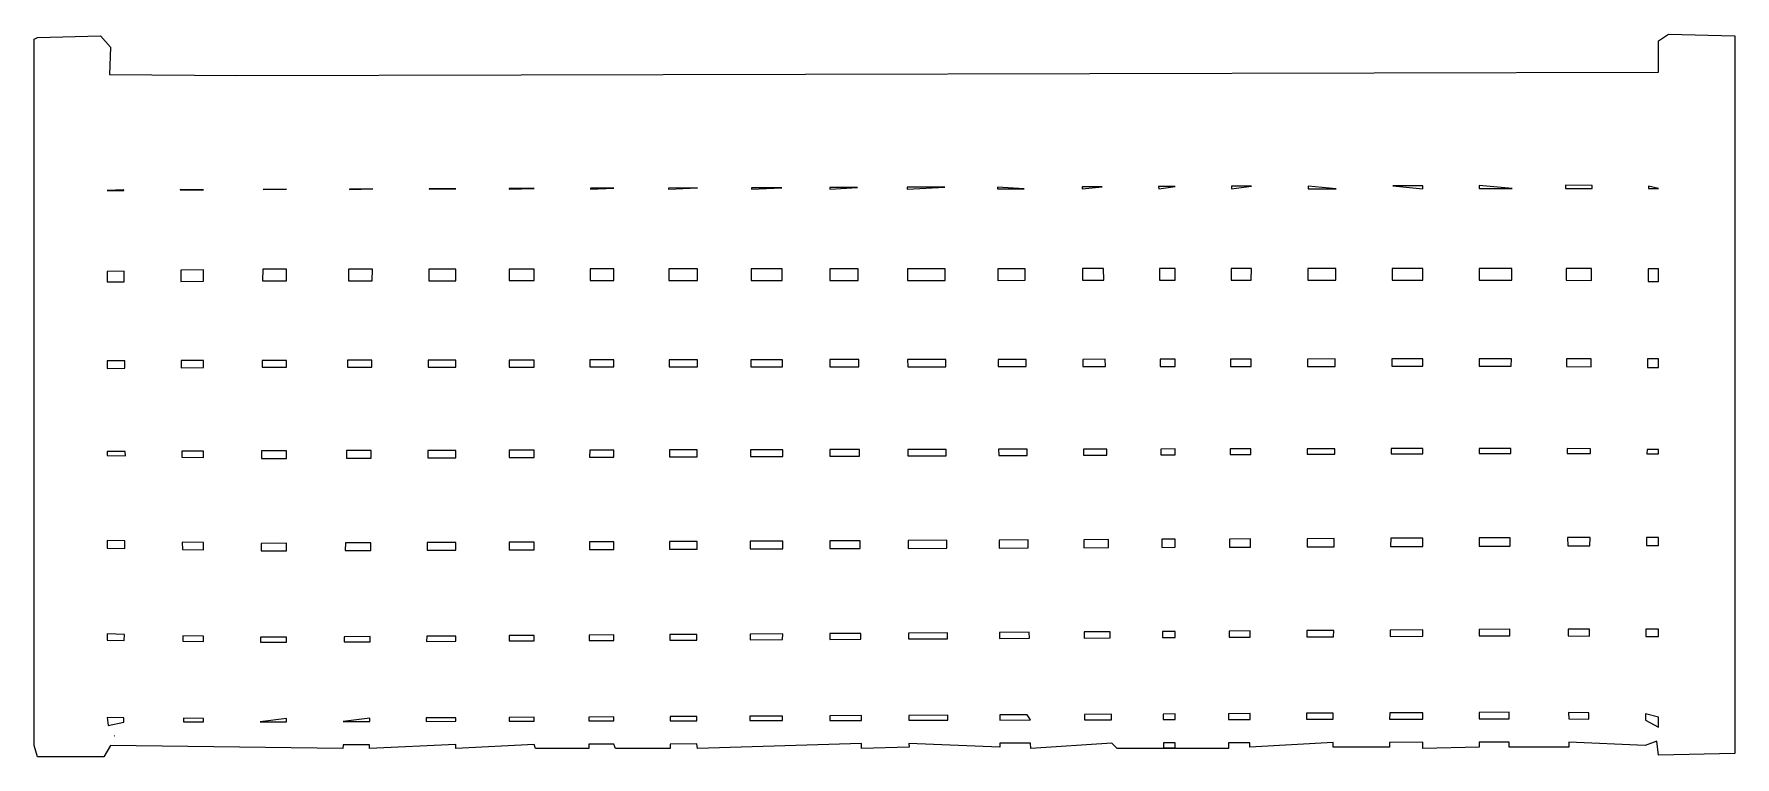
# Model space of a CAD drawing. Header units: millimetres. Extents: x -665 to 665, y -283 to 283.
import ezdxf

# ---------------------------------------------------------------- set-up
doc = ezdxf.new("R2010")
doc.units = ezdxf.units.MM
doc.layers.add('ALMOND-DRAW-PROFILE', color=7, linetype='Continuous', lineweight=25)

msp = doc.modelspace()

# ---------------------------------------------------------------- linework, layer by layer
at = {"layer": 'ALMOND-DRAW-PROFILE'}
for points in [[(-665.44, -273.59), (-665.44, 278.78), (-662.84, 280.08), (-613.46, 281.38), (-605.66, 272.29), (-606.37, 251.01), (-506.88, 250.19), (605.66, 252.79), (605.66, 277.48), (613.46, 282.68), (665.44, 281.38), (665.44, -280.08), (605.66, -281.38), (604.17, -270.43), (595.26, -273.59), (535.45, -270.99), (535.47, -274.89), (488.69, -274.89), (488.71, -271.07), (465.29, -271.12), (465.29, -274.89), (421.1, -276.18), (421.1, -271.23), (395.13, -271.29), (395.11, -274.89), (350.92, -274.89), (350.94, -271.39), (285.93, -274.89), (285.94, -271.53), (269.07, -271.57), (269.04, -276.18), (181.96, -276.18), (178, -271.78), (114.37, -276.18), (114.32, -271.93), (90.32, -271.99), (90.33, -274.89), (19.16, -272.15), (19.17, -274.89), (-17.95, -276.18), (-17.98, -272.23), (-146.22, -276.18), (-146.87, -272.53), (-167.67, -272.58), (-167.66, -276.18), (-210.55, -276.18), (-211.85, -272.68), (-231.34, -272.73), (-231.35, -276.18), (-272.94, -276.18), (-274.24, -272.83), (-335.32, -276.18), (-335.32, -272.97), (-402.91, -276.18), (-402.89, -273.12), (-423.68, -273.17), (-423.7, -276.18), (-605.66, -273.59), (-610.86, -282.68), (-662.84, -282.68)], [(-595.2, 160.8), (-608.26, 160.29), (-595.2, 160.39)], [(-532.87, 160.86), (-551.02, 160.98), (-551.02, 160.72)], [(-486.14, 161.17), (-467.89, 161.29), (-486.14, 161.23)], [(-418.58, 161.21), (-400.35, 161.5), (-418.58, 161.44)], [(-356.16, 161.25), (-335.32, 161.7), (-356.16, 161.63)], [(-293.73, 161.29), (-274.24, 161.89), (-293.73, 161.83)], [(-230.06, 161.33), (-211.85, 162.08), (-230.06, 162.03)], [(-168.94, 161.37), (-146.23, 162.29), (-168.94, 162.22)], [(-104.01, 161.41), (-80.24, 162.49), (-104, 162.42)], [(-42.89, 161.45), (-21.09, 162.68), (-42.89, 162.61)], [(17.65, 161.49), (47.14, 162.9), (17.64, 162.8)], [(109.23, 161.55), (88.39, 163.02), (88.4, 161.54)], [(154.69, 161.58), (170.35, 163.28), (154.68, 163.23)], [(214.52, 161.61), (227.45, 163.46), (214.5, 163.41)], [(271.6, 161.65), (287.22, 163.65), (271.61, 163.6)], [(353.47, 161.7), (331.4, 163.78), (331.39, 161.69)], [(397.69, 163.99), (421.1, 161.75), (421.1, 164.06)], [(491.23, 161.79), (465.29, 164.2), (465.29, 161.78)], [(532.93, 161.81), (553.63, 161.81), (553.64, 164.21), (532.91, 164.41)], [(605.66, 161.81), (597.83, 163.77), (597.81, 161.81)], [(-608.26, 97.05), (-608.26, 88.82), (-594.78, 88.92), (-594.83, 97.25)], [(-550.6, 89.26), (-532.87, 89.4), (-532.87, 98.19), (-550.65, 97.92)], [(-486.5, 98.78), (-486.56, 89.69), (-467.89, 89.7), (-467.89, 98.8)], [(-419.42, 89.73), (-400.77, 89.74), (-400.71, 98.84), (-419.31, 98.83)], [(-356.52, 98.87), (-356.58, 89.77), (-335.32, 89.78), (-335.32, 98.88)], [(-293.73, 98.91), (-293.73, 89.81), (-274.24, 89.82), (-274.24, 98.92)], [(-230.28, 89.85), (-211.85, 89.87), (-211.85, 98.96), (-230.25, 98.95)], [(-168.73, 89.9), (-146.33, 89.91), (-146.32, 99), (-168.75, 98.99)], [(-104.28, 99.03), (-104.32, 89.93), (-79.98, 89.95), (-80.02, 99.05)], [(-20.61, 99.09), (-42.89, 99.07), (-42.89, 89.97), (-20.53, 89.99)], [(47.51, 99.13), (17.87, 99.11), (17.9, 90.01), (47.57, 90.03)], [(88.67, 99.16), (88.71, 90.06), (110.07, 90.07), (109.97, 99.17)], [(155, 90.1), (171.64, 90.11), (171.47, 99.21), (154.96, 99.2)], [(227.45, 90.15), (227.45, 99.25), (215.07, 99.24), (215.15, 90.14)], [(271.23, 99.27), (271.18, 90.17), (287, 90.18), (287.03, 99.28)], [(353.11, 99.32), (331.22, 99.31), (331.19, 90.21), (353.06, 90.22)], [(397.26, 90.25), (421.1, 90.27), (421.1, 99.37), (397.31, 99.35)], [(490.82, 90.31), (490.87, 99.41), (465.29, 99.4), (465.29, 90.3)], [(533.35, 90.11), (553.21, 89.85), (553.26, 99.26), (533.29, 99.35)], [(605.66, 99.03), (597.45, 99.07), (597.4, 89.28), (605.66, 89.17)], [(-594.39, 21.33), (-594.43, 27.18), (-608.26, 27.14), (-608.26, 21.23)], [(-532.87, 21.8), (-532.87, 27.35), (-550.23, 27.3), (-550.2, 21.67)], [(-467.89, 22.11), (-467.89, 27.5), (-486.93, 27.47), (-486.96, 22.09)], [(-401.16, 22.17), (-401.13, 27.58), (-420.15, 27.56), (-420.21, 22.15)], [(-335.32, 22.22), (-335.32, 27.66), (-356.94, 27.63), (-356.97, 22.2)], [(-274.24, 22.27), (-274.24, 27.74), (-293.73, 27.71), (-293.73, 22.25)], [(-211.85, 22.32), (-211.85, 27.82), (-230.46, 27.8), (-230.47, 22.3)], [(-146.43, 22.37), (-146.42, 27.9), (-168.54, 27.87), (-168.53, 22.35)], [(-104.62, 22.4), (-79.73, 22.42), (-79.75, 27.98), (-104.59, 27.95)], [(-42.89, 22.45), (-20, 22.47), (-20.04, 28.06), (-42.89, 28.03)], [(47.96, 22.53), (47.92, 28.15), (18.11, 28.11), (18.14, 22.5)], [(88.99, 28.2), (89.02, 22.56), (110.86, 22.58), (110.8, 28.23)], [(172.83, 22.63), (172.73, 28.31), (155.27, 28.28), (155.3, 22.61)], [(227.45, 22.67), (227.45, 28.38), (215.68, 28.37), (215.73, 22.66)], [(270.82, 28.44), (270.78, 22.7), (286.8, 22.71), (286.82, 28.46)], [(352.69, 28.55), (331.01, 28.52), (330.99, 22.75), (352.66, 22.77)], [(421.1, 22.83), (421.1, 28.63), (396.89, 28.6), (396.86, 22.81)], [(490.43, 22.89), (490.46, 28.72), (465.29, 28.69), (465.29, 22.87)], [(552.81, 22.49), (552.85, 28.72), (533.7, 28.74), (533.74, 22.73)], [(605.66, 21.81), (605.66, 28.66), (597.03, 28.67), (597, 21.92)], [(-608.26, -43.86), (-608.26, -47.01), (-593.99, -47.31), (-594.01, -43.78)], [(-532.87, -43.43), (-549.82, -43.53), (-549.79, -48.22), (-532.87, -48.57)], [(-467.89, -43.16), (-487.33, -43.2), (-487.37, -49.35), (-467.89, -49.27)], [(-401.59, -48.99), (-401.55, -43.03), (-420.98, -43.07), (-421.05, -49.07)], [(-335.32, -42.91), (-357.35, -42.95), (-357.39, -48.81), (-335.32, -48.72)], [(-274.24, -42.79), (-293.73, -42.83), (-293.73, -48.54), (-274.24, -48.46)], [(-211.85, -42.67), (-230.67, -42.71), (-230.69, -48.28), (-211.85, -48.2)], [(-168.32, -48.02), (-146.54, -47.93), (-146.53, -42.55), (-168.34, -42.59)], [(-104.93, -47.75), (-79.47, -47.65), (-79.49, -42.42), (-104.9, -42.47)], [(-19.51, -42.3), (-42.89, -42.34), (-42.89, -47.5), (-19.47, -47.4)], [(48.37, -47.12), (48.34, -42.17), (18.36, -42.23), (18.38, -47.24)], [(111.68, -46.85), (111.62, -42.05), (89.3, -42.09), (89.33, -46.94)], [(174.04, -46.59), (173.96, -41.93), (155.59, -41.97), (155.61, -46.67)], [(227.45, -46.37), (227.45, -41.83), (216.3, -41.85), (216.34, -46.42)], [(270.38, -46.19), (286.6, -46.13), (286.61, -41.72), (270.41, -41.75)], [(352.28, -41.59), (330.8, -41.63), (330.79, -45.94), (352.26, -45.86)], [(421.1, -41.46), (396.48, -41.51), (396.45, -45.67), (421.1, -45.57)], [(490.02, -45.28), (490.05, -41.33), (465.29, -41.38), (465.29, -45.39)], [(552.41, -45.38), (552.43, -41.65), (534.11, -41.45), (534.13, -45.26)], [(605.66, -42.24), (596.62, -42.14), (596.6, -45.68), (605.66, -45.74)], [(-594.32, -113.77), (-608.26, -113.5), (-608.26, -119.35), (-594.36, -119.61)], [(-532.87, -114.93), (-549.4, -114.62), (-549.37, -120.47), (-532.87, -120.78)], [(-467.89, -115.55), (-487.76, -115.64), (-487.79, -121.5), (-467.89, -121.42)], [(-402, -121.16), (-401.97, -115.26), (-421.82, -115.35), (-421.89, -121.24)], [(-335.32, -114.96), (-357.78, -115.06), (-357.81, -120.99), (-335.32, -120.9)], [(-274.24, -120.67), (-274.24, -114.68), (-293.73, -114.77), (-293.73, -120.74)], [(-211.85, -114.4), (-230.87, -114.49), (-230.89, -120.5), (-211.85, -120.43)], [(-168.13, -114.21), (-168.11, -120.26), (-146.64, -120.18), (-146.63, -114.11)], [(-79.46, -113.81), (-105.04, -113.92), (-105.05, -120.02), (-79.48, -119.92)], [(-18.96, -119.69), (-19, -113.53), (-42.89, -113.64), (-42.89, -119.78)], [(18.63, -119.54), (48.8, -119.43), (48.76, -113.23), (18.61, -113.37)], [(89.64, -119.27), (112.53, -119.18), (112.46, -112.95), (89.61, -113.05)], [(175.14, -118.94), (175.2, -112.67), (155.89, -112.76), (155.92, -119.01)], [(216.91, -112.48), (216.97, -118.78), (227.45, -118.74), (227.45, -112.43)], [(270, -112.24), (269.96, -118.57), (286.39, -118.51), (286.41, -112.16)], [(351.87, -111.88), (330.6, -111.97), (330.58, -118.34), (351.84, -118.26)], [(396.03, -118.09), (421.1, -117.99), (421.1, -111.57), (396.07, -111.68)], [(465.29, -111.37), (465.29, -117.82), (489.6, -117.73), (489.64, -111.26)], [(551.99, -117.47), (552.02, -111.12), (534.51, -111.12), (534.55, -117.54)], [(605.66, -111.12), (596.22, -111.12), (596.18, -117.27), (605.66, -117.23)], [(-18.53, -186.05), (-42.89, -186.21), (-42.89, -190.69), (-18.5, -190.56)], [(18.88, -190.37), (49.21, -190.21), (49.19, -185.62), (18.86, -185.81)], [(89.93, -185.36), (89.95, -190), (113.36, -189.88), (113.31, -185.21)], [(156.23, -189.67), (176.56, -189.56), (176.47, -184.8), (156.21, -184.94)], [(217.54, -184.54), (217.59, -189.35), (227.45, -189.3), (227.45, -184.48)], [(286.2, -184.1), (269.57, -184.21), (269.55, -189.08), (286.18, -188.99)], [(351.45, -183.68), (330.39, -183.82), (330.37, -188.76), (351.42, -188.66)], [(395.65, -183.39), (395.62, -188.43), (421.1, -188.3), (421.1, -183.23)], [(465.29, -182.94), (465.29, -188.07), (489.2, -187.95), (489.23, -182.79)], [(551.61, -182.61), (534.93, -182.61), (534.96, -187.97), (551.58, -188.11)], [(605.66, -182.61), (595.8, -182.61), (595.76, -188.5), (605.66, -188.59)], [(-594.78, -191.48), (-594.75, -186.82), (-608.26, -186.51), (-608.26, -191.27)], [(-532.87, -188.22), (-548.97, -187.86), (-548.95, -192.17), (-532.87, -192.41)], [(-488.19, -189.07), (-488.21, -192.97), (-467.89, -192.86), (-467.89, -188.94)], [(-422.73, -192.64), (-402.42, -192.53), (-402.4, -188.52), (-422.68, -188.65)], [(-335.32, -188.09), (-358.21, -188.24), (-358.23, -192.3), (-335.32, -192.18)], [(-274.24, -187.7), (-293.73, -187.82), (-293.73, -191.97), (-274.24, -191.87)], [(-231.1, -191.65), (-211.85, -191.56), (-211.85, -187.29), (-231.08, -187.42)], [(-167.9, -191.33), (-146.75, -191.22), (-146.74, -186.88), (-167.92, -187.01)], [(-79.67, -186.44), (-105.15, -186.61), (-105.16, -191.01), (-79.69, -190.87)], [(-595.13, -252.02), (-608.26, -251.92), (-607.39, -257.99), (-595.15, -255.39)], [(-532.87, -252.48), (-548.59, -252.36), (-548.57, -255.28), (-532.87, -255.24)], [(-467.89, -252.67), (-488.57, -255.14), (-467.89, -255.09)], [(-402.77, -252.33), (-423.46, -254.99), (-402.79, -254.94)], [(-358.6, -254.84), (-335.32, -254.78), (-335.32, -251.98), (-358.58, -252.1)], [(-293.73, -251.77), (-293.73, -254.69), (-274.24, -254.64), (-274.24, -251.67)], [(-231.28, -251.45), (-231.29, -254.55), (-211.85, -254.5), (-211.85, -251.35)], [(-167.72, -254.4), (-146.84, -254.35), (-146.83, -251.01), (-167.73, -251.12)], [(-105.24, -250.79), (-105.25, -254.25), (-79.87, -254.19), (-79.86, -250.66)], [(-18.12, -250.34), (-42.89, -250.47), (-42.89, -254.11), (-18.1, -254.05)], [(19.09, -250.15), (19.1, -253.96), (49.59, -253.89), (49.57, -249.99)], [(111.72, -249.67), (90.22, -249.78), (90.24, -253.8), (114.11, -253.74)], [(156.5, -249.44), (156.52, -253.64), (177.69, -253.59), (177.61, -249.33)], [(218.15, -253.5), (227.45, -253.48), (227.45, -249.07), (218.11, -249.12)], [(269.2, -248.86), (269.17, -253.38), (285.99, -253.34), (286, -248.77)], [(351.04, -253.19), (351.07, -248.43), (330.19, -248.54), (330.18, -253.24)], [(421.1, -253.03), (421.1, -248.07), (395.27, -248.21), (395.24, -253.09)], [(465.29, -247.85), (465.29, -252.92), (488.82, -252.87), (488.85, -247.72)], [(535.35, -252.96), (551.19, -253.24), (551.22, -248.22), (535.31, -247.95)], [(605.66, -251.49), (595.4, -248.98), (595.37, -254), (605.66, -259.29)], [(-602.33, -266.07), (-602.34, -266.08), (-602.33, -266.08)], [(227.45, -275.61), (227.45, -271.67), (218.31, -271.69), (218.34, -275.48)]]:
    msp.add_lwpolyline(points, close=True, dxfattribs=at)

doc.saveas('drawing.dxf')
